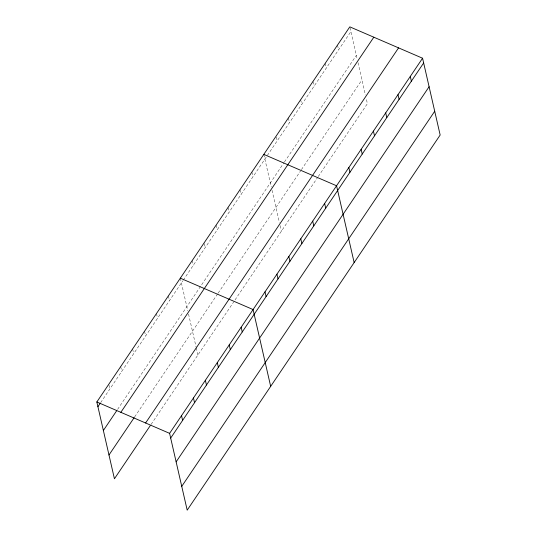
<?xml version="1.0" encoding="UTF-8"?>
<svg xmlns="http://www.w3.org/2000/svg" width="537" height="537" viewBox="0 0 537 537"><rect width="100%" height="100%" fill="white"/><g stroke="black" fill="none" stroke-linecap="round" stroke-linejoin="round"><path stroke-width="0.4" stroke-dasharray="2.69 2.01" d="M100.674 402.622L182.781 280.871M183.238 280.193L350.896 31.582M117.59 409.402L283.986 162.664M284.442 161.986L356.34 55.365M134.666 416.9L217.693 293.793M218.15 293.115L300.519 170.974M301.432 169.618L361.958 79.872M151.125 424.364L233.689 301.935M235.065 299.894L317.797 177.21M318.253 176.532L367.402 103.654L366.133 98.103M349.99 27.635L357.28 59.453M358.025 62.715L365.402 94.935M337.525 45.068L338.605 49.8M325.234 63.292L326.321 68.024M312.95 81.51L314.031 86.242M300.66 99.728L301.747 104.46M288.376 117.952L289.456 122.684M276.266 136.962L277.173 140.902M263.801 154.394L271.266 186.99M272.017 190.259L279.394 222.472M280.119 225.647L281.395 231.199M251.873 172.075L252.961 176.807M239.952 189.762L241.032 194.488M228.024 207.443L229.104 212.175M216.096 225.131L217.183 229.856M204.355 243.603L205.255 247.544M192.246 260.499L193.327 265.224M180.318 278.179L187.789 310.782M188.534 314.044L196.092 347.056M196.273 347.848L197.911 354.984M168.396 295.867L169.477 300.599M156.468 313.548L157.549 318.28M144.54 331.235L145.628 335.967M132.619 348.916L133.7 353.648M120.691 366.603L121.771 371.336M108.944 385.076L109.85 389.016"/><path stroke-width="0.81" d="M150.206 425.72L114.428 478.776L96.841 401.971L349.809 26.85L422.572 58.224L440.159 135.029L187.191 510.15L169.598 433.346L422.572 58.224M97.922 406.704L100.218 403.3M103.373 430.486L116.67 410.758M120.852 412.322L373.819 37.201M108.984 454.993L134.21 417.585M145.587 422.995L398.561 47.874M170.679 438.078L423.653 62.957M176.129 461.86L429.103 86.739M181.741 486.368L434.715 111.246M263.801 154.394L336.558 185.768L354.151 262.573M180.318 278.179L253.081 309.554L270.668 386.358M96.841 401.971L169.598 433.346M410.281 76.449L411.369 81.174M397.998 94.666L399.078 99.399M385.707 112.884L386.794 117.616M373.423 131.109L374.504 135.834M361.132 149.326L362.22 154.059M348.849 167.544L349.929 172.276M324.637 203.449L325.717 208.181M312.709 221.137L313.789 225.869M300.78 238.817L301.868 243.55M288.859 256.505L289.94 261.237M276.931 274.185L278.012 278.918M265.003 291.873L266.09 296.605M241.153 327.241L242.234 331.973M229.225 344.922L230.313 349.654M217.304 362.609L218.384 367.342M205.376 380.29L206.456 385.022M193.448 397.977L194.535 402.71M181.526 415.658L182.607 420.39"/></g></svg>
